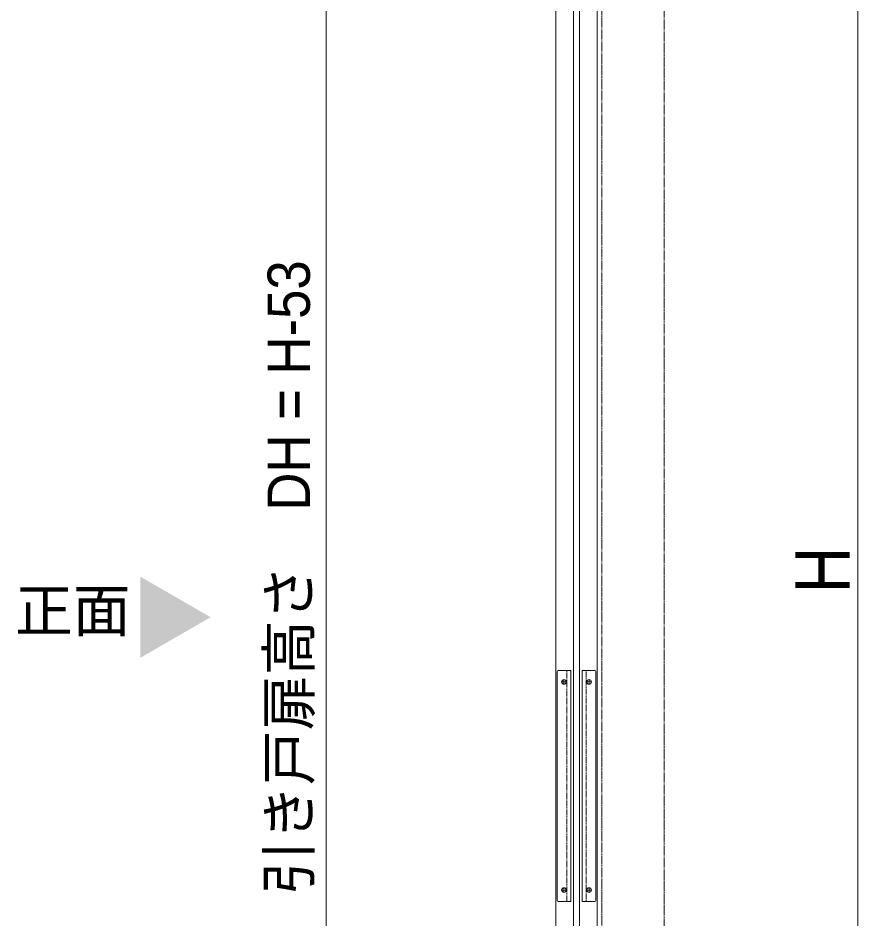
# Model space of a CAD drawing. Units: millimetres, scale not verified. Extents: x -6062 to 6062, y -3045 to 3045.
# Drawn here: x -1087 to -361, y -1102 to -323 of the extents above; entities that cross this region are included whole.
import ezdxf
from ezdxf.enums import TextEntityAlignment as Align

# ---------------------------------------------------------------- set-up
doc = ezdxf.new("R2010")
doc.units = ezdxf.units.MM
doc.header["$LTSCALE"] = 20
for name, pattern in [('USER1', [10.5, 8, -0.5, 0.5, -0.5, 0.5, -0.5]), ('USER2', [2.91, 1.76, -0.4, 0.35, -0.4]), ('USER3', [1.11, 0.71, -0.4])]:
    doc.linetypes.add(name, pattern=pattern)
for name, color, linetype, lineweight in [('0-0_2寸法-3', 7, 'Continuous', 15), ('0-1_2寸法-1', 7, 'Continuous', 15), ('0-6_3一般', 7, 'Continuous', 15)]:
    doc.layers.add(name, color=color, linetype=linetype, lineweight=lineweight)
doc.styles.add('ＭＳ Ｐゴシック', font='')
doc.styles.get('ＭＳ Ｐゴシック').set_extended_font_data('MS PGothic')

# ---------------------------------------------------------------- blocks, each defined once
blk = doc.blocks.new('グループ-15')
at = {"layer": '0-6_3一般'}
for p, q in [((23309.3, -39710), (23309.3, 7190)), ((24029.3, 7190), (24029.3, -39710)), ((23619.3, -39220), (23619.3, 6620)), ((23719.3, 6620), (23719.3, -39220)), ((23332.3, -17760), (23332.3, -21720)), ((23572.3, -17740), (23352.3, -17740)), ((23572.3, -21740), (23572.3, -17740)), ((23766.3, -17740), (23766.3, -21740)), ((23986.3, -17740), (23766.3, -17740)), ((24006.3, -21720), (24006.3, -17760)), ((23352.3, -21740), (23572.3, -21740)), ((23766.3, -21740), (23986.3, -21740))]:
    blk.add_line(p, q, dxfattribs=at)
at = {"layer": '0-6_3一般', "linetype": 'USER3'}
for p, q in [((23502.3, -21740), (23502.3, -17740)), ((23836.3, -17740), (23836.3, -21740))]:
    blk.add_line(p, q, dxfattribs=at)
at = {"layer": '0-6_3一般', "linetype": 'USER2'}
for p, q in [((23452.3, -17984), (23452.3, -17896)), ((23886.3, -17896), (23886.3, -17984)), ((23408.3, -17940), (23496.3, -17940)), ((23842.3, -17940), (23930.3, -17940)), ((23452.3, -21584), (23452.3, -21496)), ((23886.3, -21496), (23886.3, -21584)), ((23408.3, -21540), (23496.3, -21540)), ((23842.3, -21540), (23930.3, -21540))]:
    blk.add_line(p, q, dxfattribs=at)
at = {"layer": '0-6_3一般', "linetype": 'USER1'}
blk.add_lwpolyline([(24109.3, 8000), (25186.8, 8000), (25186.8, -40000), (24109.3, -40000)], close=True, dxfattribs=at)
at = {"layer": '0-6_3一般'}
for centre in [(23452.3, -17940), (23886.3, -17940), (23452.3, -21540), (23886.3, -21540)]:
    blk.add_circle(centre, 40, dxfattribs=at)
for centre, start, end in [((23352.3, -17760), 90, 180), ((23986.3, -17760), 0, 90), ((23352.3, -21720), 180, 270), ((23986.3, -21720), 270, 0)]:
    blk.add_arc(centre, 20, start, end, dxfattribs=at)

msp = doc.modelspace()

# ---------------------------------------------------------------- linework, layer by layer
at = {"layer": '0-0_2寸法-3'}
msp.add_solid([(-981.28, -805.93), (-920.54, -841), (-981.28, -876.07)], dxfattribs=at)
at = {"layer": '0-1_2寸法-1'}
for p, q in [((-360.56, -1984.99), (-360.56, 384.99)), ((-820.54, 344.49), (-820.54, -1972.49))]:
    msp.add_line(p, q, dxfattribs=at)

# ---------------------------------------------------------------- block references
at = {"layer": '0-6_3一般', "xscale": 0.05, "yscale": 0.05}
msp.add_blockref('グループ-15', (-1787.5, 0), dxfattribs=at)

# ---------------------------------------------------------------- texts
at = {"layer": '0-0_2寸法-3', "style": 'ＭＳ Ｐゴシック'}
msp.add_text('正面', height=36.66, dxfattribs=at).set_placement((-1089.76, -864.58), align=Align.BOTTOM_LEFT)
at = {"layer": '0-1_2寸法-1', "style": 'ＭＳ Ｐゴシック'}
for s, height, width, p in [('引き戸扉高さ\u3000DH = H-53', 36.66, 0.95, (-823.65, -1081.33)), ('H', 47.17, 0.9, (-353.49, -820.25))]:
    msp.add_text(s, height=height, rotation=90, dxfattribs=dict(at, width=width)).set_placement(p, align=Align.BOTTOM_LEFT)

doc.saveas('drawing.dxf')
